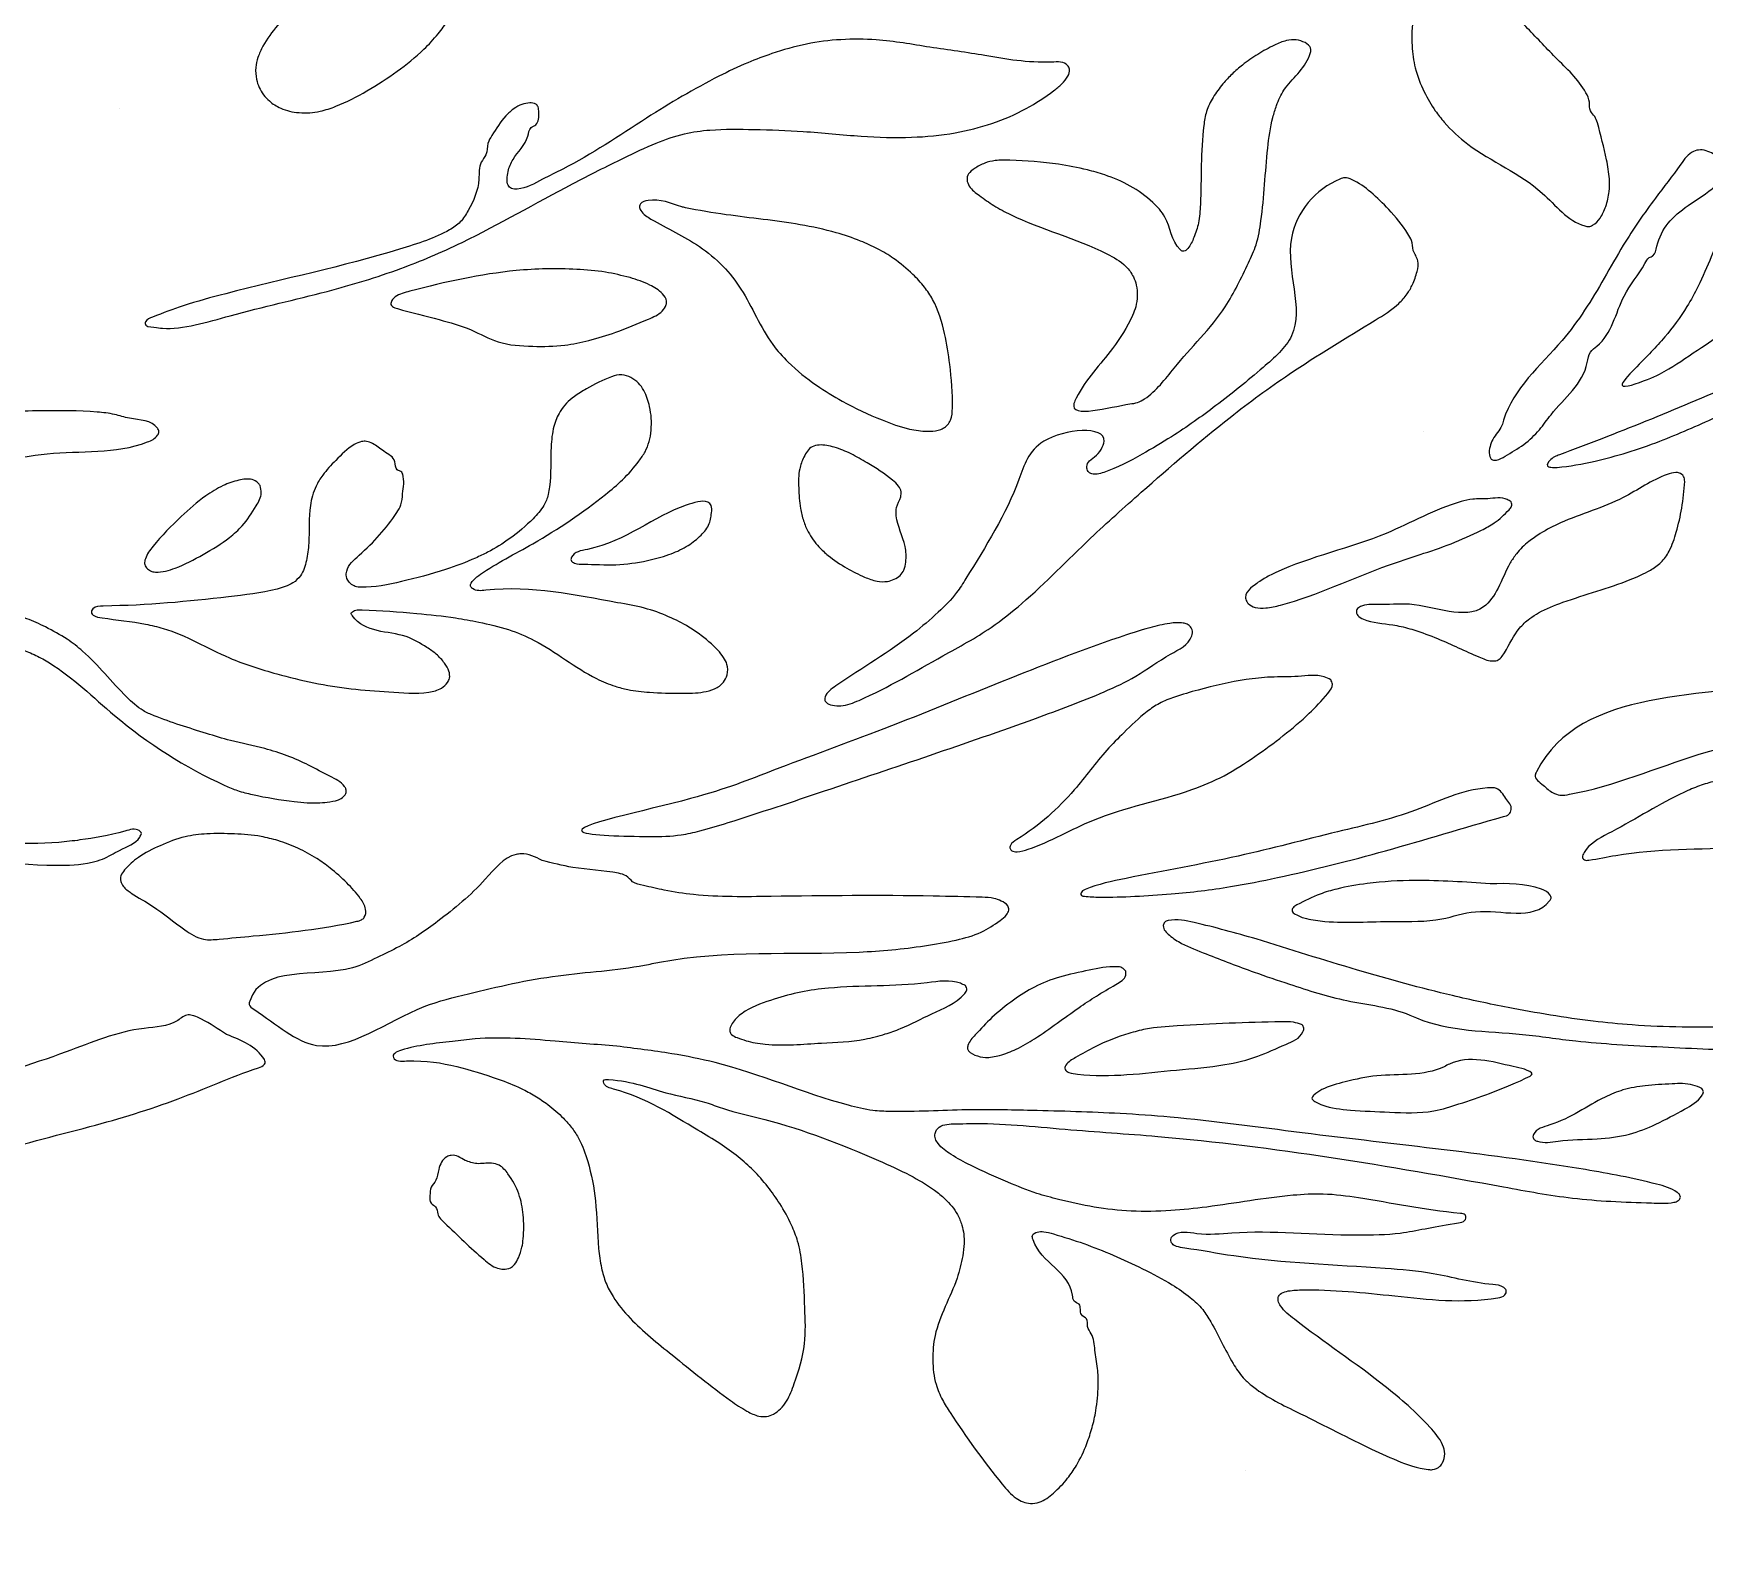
# Model space of a CAD drawing. Header units: millimetres. Extents: x -73 to 1552, y -292 to 900.
# Drawn here: x 298.7 to 797.2, y 167.5 to 615.7 of the extents above; entities that cross this region are included whole.
import ezdxf

# ---------------------------------------------------------------- set-up
doc = ezdxf.new("R2010")
doc.units = ezdxf.units.MM

msp = doc.modelspace()

# ---------------------------------------------------------------- linework, layer by layer
for points in [[(324.40102, 593.39898), (324.4010200000001, 593.39898)], [(713.291049, 496.992809), (713.2910489999997, 496.9928089999998)], [(660.390324, 186.907611), (660.390324, 186.90761099999997)]]:
    msp.add_lwpolyline(points, close=True)
for points in [[(0.906652, 899.816883), (0.7304989999993268, 296.9426270000064), (0.9843370000016876, 252.23458599998926), (1.3510918118962096, 251.36112103550266), (3.4850940000000015, 250.749127), (3.949343, 250.060771), (3.525419999999995, 249.221633), (1.4118404783749965, 247.984543457971), (1.0750709999999992, 247.013501), (0.7546850000001086, 230.2021419999997), (0.5, 1.997489), (5.972326999999998, 1.4182240000000021), (224.60937502750494, 1.3446119986474514), (1497.5, 1.5), (1497.8043592192892, 464.3287032234192), (1497.495218999975, 735.4340409999999), (1496.751348, 736.4109440000001), (1411.8204288705126, 748.2980725540858), (1393.201199, 751.495968), (1337.774431698905, 759.4984095263551), (1322.3350071115638, 762.3012033179937), (1238.6276630000002, 775.0536149999999), (1225.0060234666735, 777.5659293128094), (1142.8165044191348, 790.303568475359), (1116.72543530718, 794.823450721634), (1034.3842347118227, 807.8720532299915), (902.8347517942876, 828.2578516717823), (798.4219473508849, 843.233916361605), (693.1027185374408, 856.7374305714111), (670.6604430536092, 859.1222185333734), (653.3702184670801, 861.6987642315431), (568.2275010628284, 870.0754620785573), (513.3208951979209, 874.6190420156925), (489.77534043727246, 876.9886015091629), (441.562089, 880.577659), (352.69367300000005, 886.1151480000008), (282.0527587812415, 889.7078133176826), (189.20042130078707, 893.6229209986748), (0.906652, 899.816883)], [(412.604579, 648.75), (416.4362585961775, 645.706514889795), (421.060498846939, 640.2262470711345), (423.1223201916289, 636.1547232632096), (424.31734275704156, 631.9092261624693), (424.5757830874304, 627.6826306658858), (423.9316900575782, 623.5489706298082), (422.3819990413486, 619.7459568043417), (419.405280025232, 615.539758337996), (415.2245296307597, 610.9892343492), (407.2156096345625, 604.4006750484191), (398.2103953946534, 598.5666256257339), (388.9436, 593.960764), (384.26529900789797, 592.495244091928), (377.9480662869378, 592.0578152940531), (372.47242512786903, 593.4025576649041), (369.090352, 595.561236), (367.364368629936, 597.4216520896), (366.070702, 599.604905), (365.270768668503, 602.008257772586), (365.0440157244853, 605.5492696105243), (365.696503, 608.538041), (367.18538690142725, 611.8629048122868), (371.496588, 618.063166), (386.58490700000004, 634.5717), (395.85282899999993, 645.821256), (400.29295264332916, 650.1111379304227), (402.809609160546, 651.595694380028), (405.40614649149103, 651.9492325846825), (408.016469, 651.309915), (412.604579, 648.75)], [(726.610453, 632.379534), (734.9438391588541, 626.0718392933865), (743.869887780642, 617.7887379955461), (752.7599225589829, 608.5384095611822), (761.8382599632031, 597.9919501092344), (762.8669104002014, 595.187081107588), (763.1991020361199, 592.5704233807785), (764.469715488244, 590.875153901008), (765.2441717065794, 588.9943252700604), (767.9847843494199, 577.96693651664), (768.8470180670982, 572.3078180180403), (768.7661571273212, 568.5232292036637), (767.75, 564.070998), (766.04330934655, 560.587178891516), (763.820429, 558.47271), (762.6690026769726, 558.0679305484158), (761.527637, 558.241086), (748.816848, 568.061328), (726.5897165712358, 582.678990097317), (719.5543201954738, 589.2341301232901), (716.9068783905324, 592.6162081922912), (713.596567644535, 598.2856588354659), (710.936163771356, 605.4023224667445), (709.9883223447559, 612.002756518472), (710.3641426717702, 620.5587859533679), (711.8806358751403, 626.4147940201422), (715.397689, 632.514178), (716.772122804448, 633.8426407619961), (718.478773, 634.703586), (720.2814136509555, 634.9806288158965), (722.07712, 634.661717), (726.610453, 632.379534)], [(566.169227, 611.567789), (582.5628961476258, 609.1029163804451), (602.477198, 607.138652), (607.236208, 606.163792), (607.798875341408, 604.9959989128441), (607.3265676473171, 602.993611208466), (605.4640942260477, 600.6228142143198), (603.047801377309, 598.5871382822511), (594.885117592392, 593.30905472204), (584.6448332310446, 588.8430273578878), (573.645735, 586.046712), (560.6999693044277, 584.7241109822421), (545.664112180556, 585.035790979468), (528.3776756813904, 586.4516258664906), (513.6941945395481, 587.035674367228), (500.53988845565004, 586.872951181025), (492.91589918222877, 585.7443130592709), (484.47085912301935, 582.9517131164256), (474.90782509386366, 578.5718302792764), (459.553763, 570.845352), (426.5757539879665, 553.3516483323489), (417.2518120000001, 549.093719), (408.33458894696565, 545.5797802098706), (386.32718100038795, 538.7348598556358), (357.3987199331287, 531.4681677106144), (337.2137216673505, 527.7482446090254), (334.6600604457655, 528.0114908371145), (332.0274621696385, 529.1263864660668), (332.187945, 529.610255), (334.2461367927079, 531.0555901432277), (343.37307, 534.416351), (356.07889, 538.0382460000001), (407.91654845382294, 551.3049242830456), (415.940512, 553.962991), (422.827856, 557.064115), (426.04131984824136, 559.4457002738528), (428.389494, 562.830408), (431.60349799999995, 572.220704), (432.29375, 577.26889), (433.70625000000007, 579.512488), (434.312744551133, 582.8946150556616), (435.48563066394405, 585.2399147775039), (439.6236133135283, 591.0767070746871), (442.10831391050056, 593.2733571396863), (444.44349079840424, 594.489564348184), (446.7692619442718, 594.9540189597574), (448.5647846786081, 594.614647550183), (449.237419, 593.787742), (449.45014, 592.22806), (448.59543, 588.471207), (447.1990961295321, 587.5830202066962), (446.19328714732706, 585.0243505484715), (441.777631017492, 578.1098435820543), (440.3220199840339, 574.5112792536395), (440.001162910242, 572.22545136935), (440.3077277210304, 570.3860383229452), (441.374803, 569.409669), (443.0607870730036, 569.2386678435884), (450.5817853662958, 572.1815712180802), (456.62298402187133, 575.2062945563576), (481.60827233154413, 590.425822734544), (503.2108437212359, 602.9162161384959), (511.8031593408255, 606.9622626247035), (518.9767353825985, 609.6602824119235), (529.303272804272, 612.498748675056), (539.6055856958274, 613.8331785603459), (550.133968, 613.750819), (566.169227, 611.567789)], [(678.065741, 612.964816), (679.683589062351, 611.3662916909079), (679.417641038262, 609.1523678244521), (671.763586, 598.782786), (669.5591629478921, 594.2186311853957), (668.450413977447, 590.642642696105), (666.9226659572017, 581.4566887052898), (664.9075080602322, 559.7523988885671), (663.42815988614, 552.64812288907), (661.147523, 547.250233), (654.224892528258, 534.1616579280716), (639.015749209718, 515.862726804368), (630.151533896235, 506.64325658217194), (628.0766738993657, 505.57968376178974), (625.81817, 505.150892), (609.1130917978163, 505.3095699562624), (609.765158702287, 506.8618643590872), (620.6573569999999, 521.7198289999999), (626.569774833495, 531.55826893352), (627.5243083677794, 534.1499159839225), (627.9865437900526, 537.3859513913777), (627.708071818038, 540.632028769986), (626.847119, 543.075315), (624.600819568989, 546.179311528595), (618.9113276242731, 549.9756004864715), (590.1772806974611, 561.6418300958092), (585.231170795272, 564.345404525054), (580.9185978484705, 567.3219987687185), (577.8974349619939, 570.1659604971292), (577.212416, 572.063981), (577.6505931859549, 573.7646518917124), (579.447883599242, 575.3708960376935), (582.4823529922475, 576.9783613488124), (585.6169987164334, 577.7575861960836), (590.0338836531512, 577.8550504405753), (604.4851026189375, 576.6510546669999), (613.1291803406027, 574.9852446266143), (618.2812652834214, 573.4807524341417), (625.906553, 570.156111), (632.6137701425595, 565.255868739588), (636.2276745745387, 560.9180287123378), (640.793816, 551.188939), (641.5736049837537, 550.6979108767194), (642.2517807277823, 550.8233230251712), (643.080925, 551.543957), (644.905393, 554.817849), (646.2447711641099, 559.150119348818), (646.8276402099303, 564.6504619449971), (647.856655, 588.220892), (648.683282603617, 592.4148143062857), (650.640006839692, 596.61660274379), (653.56732916636, 600.673101084079), (656.2766407308419, 603.5723724038388), (659.365272, 606.271724), (663.96382, 609.454121), (668.942184, 612.214422), (672.53668, 613.554652), (675.425447, 613.766069), (678.065741, 612.964816)], [(800.377876, 579.48658), (803.901764, 577.833068), (803.9554311578538, 577.5106996405323), (792.3185447313988, 564.3378492044909), (783.0226946330349, 552.1834668085638), (781.8157397580928, 549.3641578378949), (780.753471, 548.800266), (779.441813726157, 547.0743461360241), (773.23511, 537.315789), (765.126042, 522.398681), (763.1686347033688, 520.6216847983258), (762.256365, 517.521694), (751.4261342108331, 501.9255925724516), (747.959108130152, 497.46365802260493), (743.3191568143221, 493.0808953389478), (737.7238166186611, 489.54802438222714), (735.120724, 488.393116), (733.9530651606821, 488.4638592223017), (733.039019, 489.961027), (733.2525491855328, 492.445868683613), (734.0674996555263, 494.56230041666527), (736.7452055299356, 498.68231797628147), (737.294477, 500.347746), (754.724924100576, 524.0681995552153), (767.2892264149402, 542.6553463533859), (772.996160302329, 552.507822722166), (782.586966, 566.590194), (790.1359401089519, 576.6447551046629), (793.968236, 580.504966), (795.9727108959225, 580.9485874480432), (800.377876, 579.48658)], [(917, 573.120462), (915.075731184702, 570.804417856524), (906.5487555631415, 563.4232893577561), (902.1335025976605, 558.8037868456132), (900.4295470655194, 555.45179705273), (900.763272, 554.764485), (902.2735728523685, 554.1150332605065), (905.9591556758885, 554.2866291509126), (916.1467474206281, 556.6015361044228), (938.235768, 563.88188), (951.309502757898, 567.466527722474), (955.321964, 567.991604), (964.8332723018198, 568.3549065667721), (993.5073509999993, 569.1648169999999), (997.2024707315632, 568.8723803178789), (999.410159664008, 568.250556293311), (1000.5796653707606, 567.4299795533966), (1000.8445861616934, 566.7475495691909), (999.904008, 564.589823), (994.823157972731, 560.4188986977005), (989.6728429130815, 557.283081387912), (984.0585189730913, 554.7222279766665), (978.0791296058843, 552.7319905349229), (967.2603952439466, 550.5848196896225), (953.9013782588601, 549.4952158234838), (919.669388543257, 548.4880589075741), (910.328957, 546.944782), (897.1687569405101, 543.42190699322), (880.294539677534, 537.828368136305), (859.8963429730957, 529.1584237509238), (844.28191963289, 522.07676490271), (800.5761720000003, 501.17702899999995), (783.850899, 494.038885), (774.1469353098893, 490.6568325660318), (764.5826688080624, 488.1089360937375), (753.281657, 486.22889900000007), (751.386346143727, 486.2664275533016), (750.3562727381925, 486.70403063310954), (751.0294484759407, 488.24416249910473), (753.960014, 489.997736), (806.1460169999999, 511.0733759999998), (827.3963099999999, 520.7024859999998), (853.4307040977965, 533.6031635449035), (869.2347373153194, 542.2432744873977), (881.973729, 550.318778), (889.5721249828575, 555.6487211717972), (897.881281, 563.52027), (906.831705, 569.677381), (915.4625413928519, 574.373663487544), (916.6487630701837, 574.0010762273309), (917, 573.120462)], [(697.70097, 568.351245), (703.007081, 563.1998), (708.7465330026704, 555.914493988781), (709.7884638878521, 553.8961997987155), (710.348942, 550.950213), (711.6971712472705, 547.842231118667), (711.4729802820734, 544.6276790184429), (710.115189844892, 540.769604682995), (708.4916851431519, 537.9705689997788), (706.0115270922129, 535.1412765361046), (698.956394518405, 530.14754101194), (673.3196937725288, 514.0262983820726), (655.683816042349, 501.149495258858), (629.2037025950306, 478.7871153979727), (614.0915068988927, 465.1003170757381), (593.5380249471755, 445.59613019451865), (584.405553301604, 438.47396431978405), (570, 429.959512), (545.0208868524389, 416.7140319820773), (539.6145795294368, 415.0667645294076), (537.0506607755971, 415.262458895924), (535.1935504820168, 416.15056756093963), (534.7891503672499, 416.90714213275), (534.9102276849312, 417.75642701939086), (538.063976821959, 421.0149922142689), (561.255568076408, 436.7475577374743), (568.6279648795921, 443.00064792622845), (574.1261821448439, 448.86026295922903), (576.889525, 453.068732), (592.7160171488061, 482.6346669698589), (600.096081, 494), (618.113072, 494), (615.244071157195, 489.356771453976), (613.4084643785407, 487.75111435120346), (613, 486), (613.5300537195153, 484.77636548214315), (614.4109712937191, 484.30070157024943), (616.02383, 484.202742), (618.028378026842, 484.70899877694353), (629.490050085193, 490.1605673352008), (638.2205419999999, 495.37659999999994), (651.474341, 504.643103), (665.5416349881596, 516.0349167001), (674, 525.455688), (674, 554.619538), (688.45182, 572.227172), (689.936938, 572.615622), (691.957968, 572.108513), (697.70097, 568.351245)], [(492.098211, 563.937582), (493.21249897787123, 563.698937167501), (505.3432376455359, 561.617413109184), (527.4725161246236, 558.6186340581293), (538.1591280623625, 556.2244232037374), (545.458264501228, 553.752658994552), (550.5370254435611, 551.4372281183915), (555.301268, 548.553109), (561.077499, 543.800435), (564.5071713550713, 540.0086838324534), (566.9478487601359, 536.307867201284), (570.5362516102175, 526.15297890987), (572.0688160503282, 516.9190961993472), (572.8633487009213, 503.9727396190304), (572.288072, 500.293056), (571.420963, 498.912665), (570.146558978783, 497.886757248781), (568.617081, 497.305991), (565.3911222806976, 496.98130633681774), (560.0731723986173, 497.6728875551027), (551.875676, 500.38106100000005), (540.003244, 505.97721599999994), (532.344243425162, 510.7042472826249), (523.9100863602132, 517.6127790120138), (519.2480000986235, 522.9176610230875), (509.76290294668803, 539.413792519084), (504.38646587375655, 546.2808416770548), (497.369587, 552.103018), (482.93207036591804, 560.3146032737407), (479.89970201887996, 562.82924017301), (479.4946982062475, 564.1146814435394), (479.77440923408255, 564.8059813076246), (482.0766177179025, 565.8289564214035), (492.098211, 563.937582)], [(809.428637, 556.826429), (809.6926135645123, 550.1601169564009), (808.790922, 538.8671369999998), (807.3142372423797, 536.6260332876935), (806.70625, 533.570164), (805.165728406943, 532.415022976444), (804.8655740981942, 530.4584697390551), (803.8441768345582, 528.2354286657869), (796.3577322398595, 522.0337590885472), (786.6180634929884, 515.6122224975245), (780.191453974765, 512.459138425915), (772.659886, 510.713612), (776.2942378941784, 515.5154174938498), (785.3763839999999, 525.144429), (791.9890781857813, 534.1880081841788), (795.313063, 540.25), (802.708148172846, 558.151138364495), (804.4389685705651, 561.4855748267076), (806.334488, 562.578731), (807.9632483276183, 562.0072256261002), (809.428637, 556.826429)], [(476.698051, 542.844445), (482.6062249741363, 540.6273900432581), (486.36261055832, 537.997868443832), (487.6104000751365, 535.8295352624145), (487.470123, 534.782739), (486.28229943310055, 532.868515801586), (482.1581135043189, 530.4448909807924), (472.45074042817055, 526.5438445615858), (464.4110170000001, 524.1012780000001), (457.271052626639, 522.7049656043611), (447.68931315631266, 522.3529261785766), (437.32002800000004, 523.701258), (429.26815103834053, 527.2335381282694), (419.769174, 530.317635), (407.28602589537417, 533.5964275327218), (405.827236, 534.237393), (405.3741688893592, 534.8527364541487), (405.65562735210614, 536.0456690115909), (406.646652942944, 537.070306567536), (411.038824, 538.799375), (442.723802, 544.921138), (451.6999168994022, 545.4425597714787), (460.7858764883515, 545.2808864438964), (469.34792476697595, 544.4689473664931), (476.698051, 542.844445)], [(294.812719, 522.302137), (294.4862532195925, 520.133805511335), (293.022353, 518.50125), (287.3655210757173, 515.5990402844552), (282.29492568282615, 513.7549545152021), (272.8228010000001, 511.16926799999993), (237.96263299999998, 504.2066040000001), (222.73229317930102, 499.7578005463052), (214.80209564402497, 496.3961541256247), (213.19991799999997, 493.790475), (213.7755378835703, 492.0549934297544), (214.797296, 491.582939), (220.24353471998643, 491.2472453156233), (230.70531950882184, 492.0737887855925), (281.46074333615866, 501.65089890946587), (290.44518843600724, 502.70811428649307), (301.1397941527241, 503.094990759965), (317.72870361697085, 502.72878153912256), (322.92132546710695, 502.005903729283), (327.38069362070945, 500.8602129662793), (335.70855513117033, 497.92535220700546), (336.1255119518256, 496.8621130996196), (335.734223, 495.794644), (332.73340422676796, 493.8162368984627), (302.86354032142145, 490.2834838457924), (274.00899434177893, 484.57329517627153), (263.24338579326, 483.15080975363), (237.36765400000053, 482.71209499999986), (198.310846113581, 483.84910926902904), (189.34521649417061, 483.02469724879387), (179.10294210547767, 480.68937308030576), (169.22553299999998, 477.330999), (160.466218, 473.57931700000006), (139.2910919004115, 463.2160855281074), (129.1092938288688, 459.31784114298705), (92.58130242081133, 449.9038458138077), (86.64403298265262, 447.9748887617971), (77.066011212402, 444.0331766331055), (74.798613, 444.657676), (73.59832600167657, 445.9771594086293), (72.67378678465, 447.91886677450003), (71.810644, 453.261388), (71.80738951885549, 456.906242761654), (72.18925949413703, 458.7837105332959), (74.03697799999999, 461.581444), (78.71356390631237, 465.92940223974966), (91.120728, 474.423422), (102.95744200000001, 481.359835), (110.81667516195199, 485.25547529201754), (134.60950963068, 495.5090517594), (158.753072, 500.59805), (161.7572785799096, 497.3971778286707), (164.466248419433, 496.218743943503), (172.594434986079, 496.165624047248), (179.59004758151042, 497.13192211331847), (190.85230263153602, 499.48700253643733), (201.69203693818395, 502.50059133162864), (233.975300888042, 515.402012745696), (243.38955792680645, 518.4571020545714), (251.609244532558, 520.51712709377), (267.690193, 523.08498), (283.064268650028, 524.603115073986), (292.4634833182325, 524.3982228371395), (294.13988319657767, 523.7348809540246), (294.812719, 522.302137)], [(476.976364, 513.01265), (479.18124279468, 511.360113979995), (480.791342, 509.124058), (482.52616763652486, 504.3468222185086), (483.0204382190006, 500.8812355161171), (482.9696389481659, 497.28270601722147), (482.3740283389424, 493.90274659792755), (481.1680035166196, 490.8839658400215), (479.36041845455117, 488.1226282821825), (474.47488781274, 482.54536890986003), (469.3937382299569, 478.1550808377498), (447.69840962737305, 463.4557449865899), (432.0954514094092, 454.32014679782225), (429.9765513765209, 452.55969697747764), (429.14167110465496, 450.7847533599025), (429.7342412514346, 450.0558497270559), (433.64337571138367, 449.55980602417776), (472.9864565706998, 445.84455272792803), (480.98998456340803, 444.2184804261895), (488.20688605013595, 441.67934608494596), (494.2579561876792, 438.57060863234346), (497.8908198334308, 436.11074407952054), (500.9632625780305, 433.55444877695095), (504.576703, 429.543214), (505.6102727168305, 427.4378716748545), (505.6321379025057, 424.2959185176999), (504.554312, 422.119753), (501.931213, 420.140793), (498.59188305192015, 419.2070614300305), (492.11021770724847, 418.8089833859966), (482.48799578589046, 419.1254944835608), (476.03149451862004, 419.937838843745), (472.267153, 420.932603), (466.7233913026193, 423.2028754583445), (448.1242109234181, 434.58173522541216), (440.4279383341471, 437.80615342423926), (431.53752799999995, 440.051746), (424.637890060326, 441.31026929516474), (413.062129924308, 442.61800250321045), (396.8038063129783, 443.739149002184), (393.850018, 443.140221), (393.50744541237617, 442.7373406579927), (393.8051679040458, 441.9920406555168), (409.8779939662019, 435.7254812998523), (416.1163248132725, 432.466130266265), (418.89097907291864, 430.4791480147875), (421.36051578531783, 427.7831005836878), (422.6702010020801, 425.40882935141065), (422.8181103973582, 423.3280431994261), (422.206528, 422.000798), (420.461343, 420.382714), (416.6352710932024, 419.1774776129442), (404.7113429999999, 419.2531870000001), (393.5075712906307, 420.1541622342143), (382.330325533248, 421.9521573208261), (371.3126864191772, 424.6101199163088), (357.1645690238698, 429.4149144651539), (337.400106, 438.19236), (332.1477667876613, 439.4380993291843), (319.23312501276064, 441.30590757457156), (316.535747, 442.1599749999999), (316.03768821222513, 442.7448049529596), (316.47311086832644, 443.9755742127759), (319.56027, 444.857598), (356.9215212568079, 447.5954734301835), (371.386121, 449.91982299999995), (376.136163, 451.760706), (378.344123, 453.882848), (380.1607598158026, 458.3924308233389), (380.84793930479464, 463.62259855348225), (381.3319583080549, 474.8125231344212), (383.041964, 480.586686), (385.00532150361715, 483.8673775879139), (388.9013043147118, 488.3129360287526), (394.439278, 493.031907), (396.62615803265226, 493.93722314998087), (398.06457197476914, 493.9573253745973), (399.874626, 493.334903), (403.250707, 491.023473), (406.5552156192882, 487.9034318355844), (407.22465133154486, 485.515975637435), (408.591762899, 484.767792297), (408.867685, 484.195105), (408.86238239981, 478.34807687203397), (408.310704498982, 474.997682739866), (407.11709153147865, 472.75954272862043), (395.87331292165896, 459.9931803024336), (392.1674209194391, 455.2395801324962), (392.0870060560064, 453.7074182398895), (393.30674541545, 451.55135813876), (394.7362989771584, 450.6901505245961), (396.390972, 450.472529), (408.48477609102935, 452.1539956555382), (421.65673299326, 455.74369655786495), (430.60328499999997, 459.18117399999994), (434.17050849589646, 460.88007487334824), (440.8776128966255, 465.0287678728607), (447.7713702882209, 470.9183294080169), (450.98640778247227, 474.88888902246543), (452.26536774425, 478.12541346706), (452.666915, 480.435078), (453.16562953619206, 492.341643250368), (453.97409533807576, 498.44171184557723), (455.824063, 502.865962), (457.717726789367, 505.35180898613), (460.087083, 507.389344), (463.703815327408, 509.673651116194), (471.172809, 513.252105), (474.209816018464, 513.880952884429), (476.976364, 513.01265)], [(547.465489, 487.553975), (554.9996946673415, 482.4336624492855), (556.8038014411413, 480.5795790298418), (557.535766, 478.950624), (557.4361158311083, 477.4237157064373), (556.1974037310252, 474.26905960525926), (556.1063082281357, 471.77406943222434), (558.729521, 462.630275), (558.9291643417002, 457.9466893182239), (558.337676, 455.572512), (557.2788513075293, 453.96754891246536), (555.522512283181, 452.8379934982235), (553.445539657596, 452.2118369688525), (550.3852980979744, 452.29183678231357), (546.6713926900957, 453.49141648561886), (541.3780015377017, 456.1582085806765), (535.791663, 459.96566099999995), (533.0593492064335, 462.504543428416), (529.8572697285152, 466.993151493003), (528.442711665904, 470.2780501061145), (527.5361328245251, 473.99965726480235), (527, 480.084731), (527.3111280711599, 485.7412912672986), (528.569434607641, 489.30503397399), (531.0555358525351, 492.37574535639396), (533.098338, 492.883904), (537.5964284913482, 492.2424080799396), (542.6340312583301, 490.24100836674), (547.465489, 487.553975)], [(791.335046, 482), (790.426404, 474.06944899999996), (788.795598, 466.933548), (786.663181, 461.208584), (784.201013, 457.836615), (781.084782, 455.598719), (775.0685330537073, 452.7318385627503), (754.9945351995508, 445.9654618903767), (747.7329474668355, 442.81173391128414), (745.0684143134741, 441.09578489104547), (742.014264, 438.206378), (737.550742240606, 430.91379380880403), (735.3183101231326, 428.61622394792437), (733.811031, 428.472987), (729.924445588152, 429.657999675738), (717.608239, 435.1172389999999), (710.5478151724914, 437.71772119253166), (705.386100470946, 439.01647747193175), (696.5314588270503, 440.54906327432786), (694.476477, 441.443304), (693.411179, 442.740462), (693.503291530836, 443.80936386964373), (694.575316064639, 444.7101044105945), (699.7663132208734, 445.26711844044667), (709.162445, 445.372572), (731.309845, 444.608564), (735.625931567236, 450.153422253862), (739.2457897166071, 457.6938551568005), (741.094031, 460.409414), (744.8482595782101, 464.1328864571107), (748.1808530333336, 466.45028112841544), (754.261786, 469.655657), (772.9410595675398, 477.20142045535806), (786.0658214190668, 484.1185556460487), (788.660774, 484.69074), (789.711933066945, 484.54320663137054), (790.9408831614725, 483.5420748193047), (791.335046, 482)], [(366.352972, 480.815101), (366.6964399646984, 478.5766584974345), (365.18285604348665, 474.74929269939184), (361.0141729165593, 468.8173146882539), (357.246503, 465.329776), (349.333664, 460.225895), (341.037727, 456.17886300000004), (338.151248625061, 455.297610818075), (335.147952, 455), (333.657802243416, 455.332408435662), (332.450196, 456.266608), (331.893965797136, 457.540919177284), (332.103223, 458.9155), (334.38946543326665, 462.6721102361405), (342.778651, 471.533777), (350.102117, 477.707725), (355.328304261466, 480.77845872052023), (360.00051389681704, 482.39913202745595), (363.9369052020478, 482.5743862123147), (365.69971537967723, 481.60993469566034), (366.352972, 480.815101)], [(501, 472.648314), (500.1303795530611, 469.0016593947915), (497.459247634635, 465.5826741929475), (493.46333161727335, 462.59473153558076), (488.271492, 460.186407), (481.8756149670448, 458.42294058705454), (472.44089299999996, 457.18801799999994), (462.87882604912, 457.31044573059194), (460.157678, 457.64144699999997), (459.08738108482294, 458.5025129619806), (459.249854, 459.390918), (464.004286672316, 461.76134840553595), (493.474709, 474.953821), (496.897682493494, 475.905633892395), (499.9062168086798, 475.84557136429476), (500.8631210134006, 474.87303275642927), (501, 472.648314)], [(739.550222, 475.91874), (739.6807958205261, 474.650969990252), (738.9163865953026, 473.5755700646817), (734.4968562208502, 469.65719809203154), (730.6501904838549, 467.4811878772082), (721.618593, 463.440935), (702.9946118198515, 457.08023867281497), (670.762003159425, 445.132876208525), (666.3358535135827, 444.278279005684), (663.185101, 444.452164), (661.1323687821816, 445.5649420958077), (660.3532763599155, 446.87002550698304), (660.4338681270808, 448.2942479493894), (662.4118939236964, 450.652957858197), (665.8640429617683, 453.049868429342), (669.1519734320308, 454.749932766579), (702.2173785861303, 466.53631711522365), (724.5938234529921, 475.99268522954094), (728.0874533936437, 476.72069946191596), (732.529630647515, 476.87366851911486), (738.378251, 476.628867), (739.550222, 475.91874)], [(953.468991, 454.050173), (953.595528610431, 453.00533989010097), (952.881532, 452.232102), (944.1798826016717, 449.4327112457536), (893.0724889999998, 438.537263), (876.4263746864083, 434.0450905777858), (869.162768, 431.429315), (866.784607700101, 430.120459654884), (864.434333951936, 427.5557601235879), (864.4916000054675, 426.3677695431193), (865.239367, 425.448251), (870.860129, 422.94973), (880.627288, 421.186362), (893, 420.60566399999993), (904.3991590441816, 421.0765259808273), (909.683091, 421.981761), (915.1481447646452, 423.59070716467676), (939.1942173369918, 433.58419782749877), (946.7642065401052, 436.2411174238913), (957.675671, 439.172704), (968.8012254791489, 441.0880050678261), (981.0125779328874, 442.11186112085), (992.3499604840565, 442.37320583642816), (1004.3556793022781, 442.045222646934), (1010.7872698793569, 440.77064681090894), (1012.2631453890655, 440.02871170426306), (1012.911416302863, 439.01475367365714), (1012.528938221353, 436.9574623427596), (1006.056231802642, 431.17422844837773), (996.0265879999998, 422.7611199999999), (990.2878835424569, 418.92699109225214), (984.147944493663, 416.76012364379955), (972.071855331566, 413.99221531548403), (972.1558303945278, 413.2633740075453), (972.925369, 412.858267), (985.748892719437, 413.1243480542895), (996.7204438562845, 413.9131208091675), (1008.088119927327, 416.41619883092653), (1013.4133290005649, 418.3975804850057), (1030.403998, 426.0992989999999), (1042.1955077789992, 429.6452634035614), (1055.276801776451, 431.72901604816104), (1061.705505300441, 432.2472076150409), (1064.5220119291757, 432.10334504869684), (1065.587242, 431.399071), (1065.7417634093501, 430.4709004337425), (1063.0315577159429, 428.2258190858745), (1035.6612730501504, 418.31347639392703), (1030.444359, 416.105456), (1030.0314435087148, 415.63741881954587), (1030.1157514104275, 415.0272564939286), (1035.766195046158, 412.470769933306), (1056.3475244467388, 404.92430532072143), (1060.4250842114857, 402.89766632595826), (1066.2491826384285, 399.2745180932555), (1074.501360471816, 392.574630164432), (1094.9334787636005, 373.57838965448354), (1096.4691598768707, 370.8337120097291), (1095.3549896969184, 369.1925029065245), (1093.700372, 368.469257), (1080.6429106701876, 367.1678231979462), (1069.1428702159585, 367.2050468947366), (1047.5, 369.94382199999995), (1038.563496, 371.609899), (1033.547082711156, 373.208035104578), (1028.35106909984, 375.75265486976), (1010.112652390633, 388.25417141598155), (1002.0079906381919, 393.1625935231435), (993.4789797438071, 397.36851754537764), (984.5994575651052, 400.8440834455124), (968.9434865203119, 405.198575446928), (957.665981, 407.36763), (934.3111893442491, 410.6025993697439), (918.0229019757439, 412.256457508518), (899.245260309034, 413.2750406797751), (879.0536088824421, 413.73212915147315), (862.133264900234, 413.54663739871205), (850.803775141583, 412.65166757965306), (832.9643290351378, 409.86921129686476), (812.5718221615535, 405.27039515147254), (795.650815, 400.63629199999997), (756.914207619788, 388.67245926989), (754.0856549512055, 388.44906374596997), (752.023537, 389.10800800000004), (749.084842, 391.40657200000004), (746.6920505833302, 394.4217650938117), (747.084842, 395.42599900000005), (825.2753393314713, 423.23200200856644), (853.7217565318165, 432.87081246294235), (884.5134210062411, 442.364547001726), (903.524645706884, 447.455605413124), (932.1522038990021, 452.921650285111), (941.411341142364, 454.283223289088), (948.6453085462285, 454.870091341155), (952.2794896276977, 454.917261324225), (953.468991, 454.050173)], [(302.309409, 438.609314), (308.81815148672655, 434.9302481892766), (313.3842394281673, 431.3895226738263), (326.52234579065055, 417.7420618011196), (331.50058383197404, 413.6502195770826), (334.71204, 412.131911), (350.37094917860895, 406.8323199008764), (357.5004834119047, 404.7186769147173), (367.7468936293593, 402.3244860032063), (380.81346697228696, 397.35974329396066), (387.166262, 394.048504), (391.5069968979217, 391.03482776548987), (391.9422061981263, 390.1720438784721), (391.8931127022176, 388.9681653285862), (390.496936, 387.430837), (387.1193540304823, 386.45200762287953), (384.189365012883, 386.1672501273742), (376.54516092214186, 386.5177533507749), (364.02611716251124, 388.62214936893025), (359.595813692225, 389.7975847313125), (355.8067360733234, 391.33654944093746), (322.91894760627804, 412.2202141857331), (303.480464574121, 427.8876002713104), (299.433250826759, 430.1335709429176), (295.0974305722547, 431.8285355224715), (288.243898, 433.271901), (278.6921799992918, 433.9288348920293), (266.575065, 433.766758), (259.435864, 433.06091), (251.797928, 431.58751499999994), (240.99999999999994, 428.8460160000001), (232.22345145410497, 426.18994769366896), (223.62230099999996, 423.0114709999999), (215.055729713632, 419.263973897504), (206.715247, 415.03712800000005), (198.97505147387102, 410.535415731497), (191.512529, 405.587002), (185.18055111097198, 400.7116871230885), (179.271798, 395.331234), (175.44632131184937, 391.143075465027), (169.77772048599664, 383.5544430501618), (162.53223985033756, 372.4526761577938), (161.5362656603653, 368.1658818044446), (156.9120735782314, 358.40865826030773), (155.835115198049, 354.6312399359175), (154.22627835700627, 353.5747834433321), (153.415272, 350.965246), (150.49805021851242, 347.2891443684763), (147.4694339762, 344.496868743495), (144.65311100536002, 343.60505435624), (142.954475, 343.846522), (141.28283259984, 344.64209335716004), (138.609091701056, 347.6509761306565), (137.738084, 349.674306), (137.0465236348202, 353.3027769997807), (137.111024383652, 356.578480128896), (137.83680407747912, 360.3332456325153), (141.15055799999993, 372.655317), (142.766348, 374.457136), (143.309375, 376.94634), (147.21127323048114, 385.00489134928745), (155.20177742472842, 395.3273055868327), (161.92583013897953, 402.3193222702397), (165.633309, 405.459664), (174.7796292669325, 412.05952576193), (184.46617699999996, 417.837427), (201.79142069706816, 425.9142722827434), (214.39112577815632, 430.38752729489636), (227.82916613483462, 434.2663287804987), (246.492032, 438.32729399999994), (268.56232794775, 441.7997664209979), (282.85491119927, 442.66064570515596), (293.3492493056681, 441.99910137284564), (296.7455153169931, 441.0599548895871), (302.309409, 438.609314)], [(643.917532, 438.599367), (644.3798985403838, 437.7500455237894), (644.245410404134, 435.91774883160076), (637.891612903535, 430.46010856377546), (627.5520512672498, 423.92478081163415), (618.1573677803719, 419.28520787402806), (597.679263, 411.337469), (534.7060449999979, 389.698343), (505.9401816435872, 380.22631383322596), (497.5323769999998, 377.7660399999999), (491.99221090435924, 376.5967626219863), (482.411428, 376.101093), (462.5, 377.5), (494.7316579999999, 387.39027), (519.502059612728, 395.8362665151901), (552.4301819999998, 408.2313079999999), (622.562433, 435.489156), (631.724716, 438.367115), (637.709766, 439.67240000000004), (641.673852, 439.779704), (642.9134170418746, 439.41331677768), (643.917532, 438.599367)], [(685.726361, 422.873639), (686.2062623518738, 421.51731667849555), (684.8281142922103, 418.7580750767908), (679.3044928134174, 412.85819183306916), (663.1134359999999, 399.9667249999999), (653.9203480000001, 394.241082), (644.255357, 390.079393), (614.9440340057453, 380.9945553683591), (595.4721264641751, 372.2794900398701), (592.1313687127999, 371.52863470679205), (590.5658811785817, 371.85573290487525), (590.0698264756908, 372.4959471576878), (590.1487525123425, 373.38276270113744), (592.1039256215088, 375.2235388329317), (609.223376, 390.019313), (618.949659417752, 401.8633978514517), (623.9966158443025, 407.0692257067159), (630.918952, 413.344918), (634.60082, 415.791318), (639.134041, 417.673009), (646.190773, 419.79454), (660.5, 422.90096), (667.791209, 423.630227), (676.034513, 423.86407599999995), (683.753544, 423.72998), (685.726361, 422.873639)], [(867.473679, 395.042588), (867.4797187854468, 394.2492415829894), (866.7769818377589, 393.6542606895102), (861.224966, 390.76121), (833.8258041183169, 379.326787004434), (818.9200367000899, 374.30154187732774), (808.4177149999998, 372.99502400000006), (770.7996939999999, 370.456133), (762.7474667946636, 369.0266663936018), (761.429679, 369.089244), (760.9160990768466, 369.5425265606516), (761.1193450097292, 370.9291592389184), (761.9181611469894, 372.22800439924373), (769.52880984172, 377.50147307095995), (791.0959934934499, 389.2542272502076), (795.6991575374443, 391.1907273497449), (800.267096, 392.578209), (809.9916079941519, 394.2237386329212), (826.9255617454064, 395.51085512127946), (866.079476, 395.82209299999977), (867.473679, 395.042588)], [(737.907811, 387.450978), (739.570748597775, 384.1267604824), (738.8536448915199, 382.75827339993), (737.2334425906156, 382.02474840624836), (702.0365590043359, 371.8321802325856), (669.8078072251861, 363.8161714614793), (655.857213560349, 361.1360866212555), (638.1203009999999, 358.957173), (617.075374102702, 358.01263625597704), (612.730529691357, 358.19451806552354), (611.1890727965392, 358.7425646379258), (611.6750093604869, 359.84107442279003), (612.459678, 360.298376), (624.649143440338, 363.598612758302), (658.131039, 370.26841799999994), (687.7793178275597, 377.5008809337518), (711.0098214335487, 383.94795967607394), (732.4600140832976, 390.60615103398936), (735.175163928585, 390.3878708190625), (737.907811, 387.450978)], [(331, 377.012545), (330.449309, 375.920718), (324.43237377413095, 371.9613938836447), (319.371645, 369.37342), (316.208243, 368.419138), (305.44391955140776, 367.49568750936726), (262.259257, 366.5), (241.34356806671093, 356.13193602440896), (229.88077685094214, 350.93885449439233), (219.50920699999992, 347.306456), (192.55257683423795, 339.331688405721), (180.499778676338, 334.45950220503005), (174.55611524271828, 330.80556904900476), (168.12869800000004, 325.061447), (162.988208, 319.53921), (157.14009447964358, 311.74871864250474), (154.31750703218546, 308.78218220111006), (153.02541084951477, 308.27243059632303), (151.91628483739322, 308.3597518428151), (150.91930424915313, 308.8774728222843), (149.9944, 310.256311), (149.04422468394625, 316.1349191524075), (149.69588409228803, 323.34342152478393), (151.73363727173242, 330.60697195024835), (153.86857875687184, 334.6649503310411), (156.43699112723434, 337.9647100727961), (160.808173, 341.521995), (167.24341969440778, 344.9348364958437), (172.33988403767785, 346.98761464212555), (178.16286060254913, 348.89584020048244), (188.5312884837075, 351.4642156177), (215.72105414133, 356.7196999812025), (229.2165520987346, 359.8283751147154), (241.52017906041863, 364.73131375054464), (255.3993510553181, 371.929221369935), (261.82065308341384, 373.779625899216), (272.592356, 374.653233), (306.3318019999999, 374.335127), (312.6022930457608, 375.04907272092424), (325.96618684339865, 377.70736025792274), (330.224093, 377.838915), (331, 377.012545)], [(371.644665, 374.884724), (377.623411, 372.590545), (383.242503, 369.516653), (387.2299279762659, 366.6879497362914), (392.21025533163225, 362.2385645399831), (396.229, 357.623827), (397.81978158452654, 354.38397466561065), (397.4238962400595, 351.9738205660425), (396.5661389685509, 351.2332534846969), (395.1899575662245, 350.7873797564305), (364.2687382538138, 346.4141902004977), (354.10590322880256, 345.45997602029246), (349.487811, 345.436309), (343.886625682159, 348.2289221771985), (334.271362, 355.273681), (327.918247807493, 359.2214863215543), (325.49908899431244, 361.2599494223772), (324.74693542438837, 362.7109960409985), (324.8214461283494, 364.331007620482), (325.9209873212139, 366.1081458661488), (330.0195395079873, 369.8317686871979), (336.53998651621396, 373.3522156992745), (343.95151230030217, 376.003666259775), (350.44844213435783, 376.8618549178454), (358.6519155902292, 376.8638097829908), (366.62137931851, 376.07714879081), (371.644665, 374.884724)], [(450.5, 368.923309), (459.623331102584, 366.879532065416), (473.233047, 365.101354), (475.53194963993536, 364.32133287971396), (477.4722397735756, 362.60963815886976), (480.67062232062057, 361.4683398928401), (486.905887, 360.066235), (495.6542640703588, 358.74583746393665), (518.7527004969651, 358.2025703273273), (567.1628239421225, 358.3030100577175), (581.7660119275997, 357.9537708323786), (585.2528472239305, 357.6118499028065), (587.4088604283833, 356.8234588642048), (589.3864721977556, 355.3792104731113), (589.655902, 354.140646), (588.9910915213386, 352.68502613800484), (587.094125899318, 351.03070075407254), (581.4512621001776, 347.577245282872), (573.9718190755814, 345.2093998001045), (564.5091410000001, 343.469963), (544.9934220000001, 341.61071200000004), (485.50361299999975, 338.59945500000003), (481.0537352452171, 337.7141511962019), (455.2415518155317, 334.5575782234997), (441.630178596304, 332.20189188735), (428.45415096600664, 329.1501189524654), (415.25999399999995, 325.32000899999997), (383.117363, 313.782534), (364.48444999999947, 324.53219400000035), (363.074303, 326.013027), (363.23448111554194, 326.99410526945246), (393.8697495686133, 336.9117533869246), (401.2511474373656, 339.98298317777085), (407.87349352852067, 343.2594173764708), (413.6836477244168, 346.74854330965405), (419.30957035934813, 350.7824861092393), (433.5159639318215, 363.35260649449293), (442.7340817650453, 370.72793303502186), (444.17894786953457, 370.9288496381334), (450.5, 368.923309)], [(733.291553, 361.978312), (748.585188696784, 360.34100982346314), (751.164187, 358.589982), (751.4363211659473, 357.698419599588), (750.9971760026926, 356.87065049318767), (728.886807678281, 353.65718349913203), (718.8373850093956, 351.4830227083188), (704.3906062244126, 350.7642171437929), (683.9199529999999, 350.7736959999999), (678.4923672915083, 351.6093193429412), (675.134588429401, 352.9329123821144), (674.1783849448761, 353.9174924690196), (674.46712734849, 354.825758917436), (675.6469517410268, 355.70126285055835), (682.533600543744, 358.91138164498403), (687.524001, 360.411834), (696.5883727149718, 362.0699037968706), (710.8795300768883, 362.96396113181936), (733.291553, 361.978312)], [(663.5, 345.539644), (693.6939613135042, 336.2368862965177), (722.0765250000004, 328.6085199999999), (738.6025924096994, 325.08058322426194), (763.9999999999983, 320.9899599999999), (775.628905, 319.858963), (805.4493415503733, 319.24401315804255), (824.1322953961601, 319.548159453312), (848.5030766438605, 320.80343960031047), (851.7684611188488, 320.4835488853247), (852.715249, 319.480347), (852.75331059006, 318.5632400659), (852.273629, 317.780655), (849.7726031931142, 316.09426023935185), (841.9640342247094, 313.71148647069253), (832.6904456550561, 312.536002829696), (821.5631824757199, 312.09996714342594), (798.4473245801744, 312.6660559204698), (771.0211629999997, 314.0799099999999), (758.8107096502965, 315.0870634032231), (742.9180709999998, 317.037866), (711.3190785142534, 321.95928586638695), (709.326443, 322.811515), (690.5, 327.1305970000001), (673.3706559437319, 332.04682007214996), (662.8671618573937, 335.63888767183204), (648.5562112547794, 341.03855947892896), (641.2201383150314, 344.21558075497654), (637.5869170989805, 346.610745985666), (635.7632232564685, 349.50292899465353), (636.1964773921491, 350.5520280262181), (637.233246, 350.999741), (644.9787339044782, 350.43244530239343), (663.5, 345.539644)], [(624.584803, 335.862785), (624.541234, 334.680119), (621.6125859922851, 331.93059376081004), (610.5503526117757, 325.00887229483135), (597.3503675367024, 315.7439424812955), (591.873012448029, 312.64375235724947), (586.9333371258374, 310.79403076481094), (582.685983, 310.182598), (579.557232216992, 310.89352718034763), (577.377172372224, 312.723960151616), (577.4888971913574, 313.7467795793136), (579.6712633800371, 316.8944594242404), (584.6353189271749, 322.05487044839253), (591.0839978087097, 327.288629215327), (597.362116, 331.182796), (604.772341, 334.126616), (613.68821, 336.209807), (621.883458, 337.233263), (623.426629210358, 336.927457620045), (624.584803, 335.862785)], [(576.720007, 331.613326), (577.168659046633, 330.38356087683695), (576.516709, 329.248408), (566.6893636773256, 323.1519945316403), (557.3881501893022, 318.7822136551919), (552.8232886689177, 317.1663019162481), (546.762797893792, 315.6281357934399), (533.792060868988, 314.4570352078295), (517.0386893166279, 314.11008414553277), (513.9953313020533, 314.52572442617975), (508.63503899999995, 316.0797840000001), (506.94924, 317.059553), (506.48076459060246, 317.9017942490556), (506.73653325013527, 319.4590866192755), (507.7112643685185, 321.09262967805734), (511.065268, 323.939498), (519.691395, 327.557286), (527.6571805946152, 329.65509986210253), (535.8673933708694, 330.83070035887295), (565.304577, 332.438875), (575.242903, 332.292709), (576.720007, 331.613326)], [(356.345436, 317.012527), (367.6084894249012, 309.52214165845845), (367.884484, 308.816981), (367.6249042699196, 308.13113752697706), (365.8574314849758, 307.11168140252914), (341.93046699999996, 297.839598), (315.5732880000001, 289.5403160000001), (283.925086, 280.389112), (261.49035699862844, 271.8379872730135), (258.16025267093846, 271.1702132110805), (254.030464444077, 271.112554279418), (249.60127875096904, 271.359191880009), (243.86583199999998, 272.268652), (240.72284341955, 273.19267083333597), (236.70652817023628, 275.14126178034877), (234.06604, 277.535716), (233.3382079015, 279.0941329281775), (233.440051, 280.811116), (234.00900140806985, 282.1081141840673), (235.86604100649765, 284.1857943058973), (242.289139507902, 287.1921678224763), (257.975002, 293.866144), (276.2043213587075, 300.99365132016385), (308.5, 311.84233300000005), (331.70295899999996, 318.8459), (341.76297441690946, 321.2315772519996), (344.886611, 322.852976), (346.5244474768549, 322.60960975051495), (348.80944281412803, 321.635377550709), (356.345436, 317.012527)], [(676.960237, 320.045737), (677.6122534855994, 319.21620248067114), (677.4326711014478, 317.83956670359515), (672.306198, 314.062326), (663.924078, 310.52529), (654.169527, 308.033579), (639.7195812255924, 306.41375573353616), (610.1837769999994, 305.19689700000004), (607.621404896462, 305.71414739368873), (606.6535090631285, 306.2988779439773), (606.3497383817801, 306.973599046603), (606.705968, 307.879632), (609.5471315933196, 310.10742576685345), (615.41399844092, 313.3325865281375), (625.5, 317.317022), (630.4749833211175, 318.58639968053825), (639.867451, 319.594219), (670.9999999999382, 320.80610799998976), (674.60707, 320.650096), (676.960237, 320.045737)], [(472.753393, 313.52517), (489.1104219585767, 311.2729404656183), (502.0745999939686, 308.6324669784475), (541.8591650990428, 295.8920225240998), (549.120723804372, 294.36158506748194), (554.336035, 294.046993), (577.1391248111294, 294.5305184450575), (596.517562650168, 294.354563396456), (622.8892223842172, 293.4195339809914), (637.7774809336489, 292.33970965654805), (677.18791465542, 287.68195385794206), (761.6760950071574, 276.7025035129924), (782.921011084008, 272.369195147736), (789.104537, 269.885861), (789.7589990068531, 269.262512583179), (789.986892998529, 268.2387822673322), (789.390143474251, 267.4491995923876), (788.0798288888953, 266.9602903579346), (781.3866016225262, 266.74675656454235), (769.3032349999999, 267.24319700000007), (757.8489026181596, 268.2193848892886), (737.2808796222737, 271.55083944875065), (634.10691, 286.616763), (606.482002, 288.754676), (578.0571639999998, 290.442188), (573.81796149484, 290.347571195564), (568.931525503835, 289.331903085699), (567.68376, 287.512047), (567.787348758825, 285.883498194346), (568.610524, 284.474497), (572.4509169973496, 281.2421725930448), (578.2716025148829, 277.99959743762594), (589.3873514975062, 272.9551074496404), (598.082814, 269.62198100000006), (604.491053, 267.80900399999996), (615.1549248618998, 265.53811831414527), (626.15912169768, 264.3408609225415), (637.993440288608, 264.463440851506), (648.740608001104, 265.53877412115435), (674.4782245552175, 269.0327023244253), (683.4328304505427, 269.3803984822761), (694.0094263717965, 268.2702251647322), (724.4622803967112, 263.63266869350116), (725.7778244130384, 263.1956013202347), (726.0155531768542, 262.2583149832595), (722.6193485275069, 260.6025602889438), (706.4375112195705, 257.7907322450472), (693.487099905171, 257.20056735996206), (656.233704, 257.847755), (645.815064, 257.6713510000001), (638.688749468485, 257.02185298307154), (638, 255.887351), (638.4720803793166, 254.547989196791), (639.679654, 253.80065), (642.1488768206111, 253.2801593106913), (656.770271824574, 250.94569285589802), (701.9475047210938, 247.20787650315305), (716.300814199548, 245.623282333667), (734.0211783085762, 242.42195348952748), (737.3608437740329, 241.55653089585516), (738.0277636973509, 240.703273107249), (737.666345, 239.331761), (735.568499, 238.465623), (704.805533, 239.017407), (676.8987177054015, 240.79796170389), (672.511709122463, 240.37195282026403), (670.6223706931969, 239.50385091480757), (670.0744999397381, 238.61572622320742), (670.0503980674737, 237.52181348284688), (670.769041, 236.016036), (674.8619646368619, 232.0558389924112), (701.9353436381334, 212.0255252260402), (708.774624, 206.291928), (715.291616, 199.902902), (719.06368, 194.58603500000004), (719.7278564963525, 191.915956182525), (719.06289, 189.246074), (718.2964755910401, 188.23550209487388), (716.0896832180199, 187.17963018696062), (714.821907, 187.216914), (705.492082460109, 189.90895269315882), (696.8400807109241, 193.82547531247067), (675.3434301136822, 204.54239126693196), (661.999972329668, 212.35704622007353), (659.5873302189118, 214.62374635575404), (656.5951210780347, 218.85865383987309), (649.938569, 231.278831), (647.525071, 234.938846), (643.7917848772825, 238.5701977910053), (638.441454436334, 242.334803548826), (629.533622, 247.14328499999996), (620.79405790945, 251.179364432315), (603.0052539450627, 257.52154599423363), (600.083751292816, 258.179180007008), (598.1436639043891, 258.0526346380492), (596.7374412427012, 257.0611736510073), (596.9065615098863, 255.76559990238763), (603.423827, 247.454169), (608.673965, 239.22893499999998), (609.168231528457, 237.47738281514648), (610.6398166990157, 236.53191668609944), (611.3601833009843, 233.46808331390056), (612.837482474177, 232.188001159363), (613.199303116673, 229.84493742334152), (614.273479, 227.733422), (615.367602, 222.874742), (616.1441197607355, 217.38791771483307), (616.3333717257033, 212.3563986351594), (615.6275773367211, 204.7355010457325), (614.523508, 199.717288), (612.96831465873, 194.98068865494199), (609.8273062146181, 188.4073098580064), (607.228653859452, 184.60735127205808), (603.0200842299009, 180.20605345962596), (598.7264763199008, 177.4347747476639), (596.1237055459062, 177.09036898882258), (591.91370535707, 178.63993734348998), (587.7224403846183, 182.83546910153967), (572.1931605277408, 204.2108908865559), (569.908971586144, 207.974204180577), (567.9944946546631, 212.642313128043), (567.2525304346202, 216.19150518011384), (567, 219.942049), (567.69084, 227.228195), (574.233352, 244.32461999999998), (575.931063, 250.99999999999997), (576.3461712531025, 254.704577599365), (575.6824100630004, 260.11978202044315), (574.3444040095756, 263.3167910321689), (570.6895813628265, 267.93180501577405), (567.470439, 270.564006), (560.1650933189676, 275.01321710309446), (550.8083062594901, 279.4129654048168), (516.923169, 291.623091), (504.234375, 295.018833), (499.340065, 296.706166), (487.3776411280269, 299.6394284174169), (470.24999999999994, 303.5532319999999), (468.8078638608206, 303.2341708553601), (468.882665, 302.519064), (471.75712225405516, 300.74970148780835), (496.945308002598, 288.438966089932), (503.5152460870054, 284.4491861499792), (508.979121, 280.493073), (513.4210555184155, 276.5295535462769), (517.7759415414075, 271.5800821180783), (521.3353390534625, 266.56059634981085), (524.880664, 260.125844), (526.684953, 255.351033), (527.9791, 248.654082), (528.8264320726815, 235.43410020085085), (528.729678862092, 224.751490237832), (525.6512698490872, 212.83989606995974), (523.3740372207981, 207.64099300431448), (521.562809129777, 205.33749609071458), (519.520535, 203.76703099999997), (517.4240621134007, 203.04920528778928), (515.0927262474115, 203.16621707001798), (511.5775709387955, 204.6395407539315), (506.692156575548, 207.799632655652), (489.2559699459963, 221.41022833216113), (476.7233893369148, 232.3750990715138), (471.618738, 238.820319), (469.505503354513, 242.92246216200851), (468.188745, 247.345073), (467.31151240098944, 253.1444728453425), (466.3726717380341, 267.38950893996446), (464.059051, 279.14486), (461.4338545293749, 285.86780220022075), (459.4202829573821, 289.0209008642803), (456.8282027774761, 292.0160013361679), (452.123252, 296.140248), (448.3003719799425, 298.7037972498), (444.247332, 300.885325), (437.36238189837985, 303.69221184782157), (424.98278801592085, 307.4308283838755), (409.98797141670315, 309.1159000369388), (406.115640257274, 310.194607101405), (406.05125702384, 310.85049338615), (406.48538113985546, 311.381536633132), (408.48231023926974, 312.3241777306699), (423.6918269999999, 314.957556), (430.4593055952, 315.698436863775), (454.38889295304296, 315.01277439451496), (472.753393, 313.52517)], [(743.5, 306.627561), (745.8012810688025, 305.26056691624717), (743.83689229022, 303.9392893978095), (723.9276386100647, 296.2855794758028), (716.4584587978143, 294.2251813326346), (703.2180271568848, 293.83462896229196), (691.5707681099823, 294.48060369550024), (683.3283846251295, 295.9267288857024), (681, 297.045518), (680.1051015049469, 297.9966438214271), (680.6788505584368, 298.8976222854323), (683.0460622098415, 300.5589948472585), (690.019581, 302.881034), (699.480492075953, 304.6724891755239), (719.5349239999998, 307.413593), (721.1274550413784, 308.21302733687884), (740.164964, 307.429686), (743.5, 306.627561)], [(796.436756, 300.883007), (796.8839845532, 299.90961749942403), (796.49846, 298.910182), (791.2783969256946, 294.7443465845227), (782.6708030491714, 290.2491789907325), (774.874713278572, 287.31122811187004), (765.15404758655, 285.878845868451), (753.524932717643, 285.215347829678), (747.3922116813173, 285.1447317374783), (746.50760781892, 285.61343981136247), (746.0336229227274, 286.49522752395205), (746.205471, 287.211104), (751.047134644571, 290.01556584728803), (767.555023653865, 298.35629923881), (772.895037, 300.470006), (779.5540462040659, 301.735118713808), (787.5376329957483, 302.2877118180115), (793.7392741815767, 301.9262859368469), (796.436756, 300.883007)], [(427.481467, 279.443297), (430.986901, 278.485883), (435.32141624647, 278.640271808296), (437.6442778616995, 277.99668162540405), (440.27788318576654, 275.44969953492915), (443.50220975366017, 269.43139994494936), (444.816108853871, 263.21361604379854), (444.80851157731666, 256.0711072282327), (444.4559804202619, 253.55792394040628), (443.38605899999993, 250.40112900000003), (442.2402333743521, 248.40274815254918), (440.99062800105946, 247.368615673486), (438.891656, 247), (437.1932949479951, 247.28859373673677), (433.14865012923997, 249.86597479942787), (421.331545448936, 260.827794583044), (419.3398036709756, 263.47099531102396), (418.70625, 265.56193), (417.3583727515405, 266.6921065460136), (417, 268.940983), (417.36076570206865, 271.42087833413234), (418.7728169661901, 273.5191624327243), (419.6360360752238, 276.76361895902465), (422.031983, 280.528894), (423.3524298716002, 280.95848758610737), (427.481467, 279.443297)]]:
    msp.add_spline(points, degree=3)

doc.saveas('drawing.dxf')
